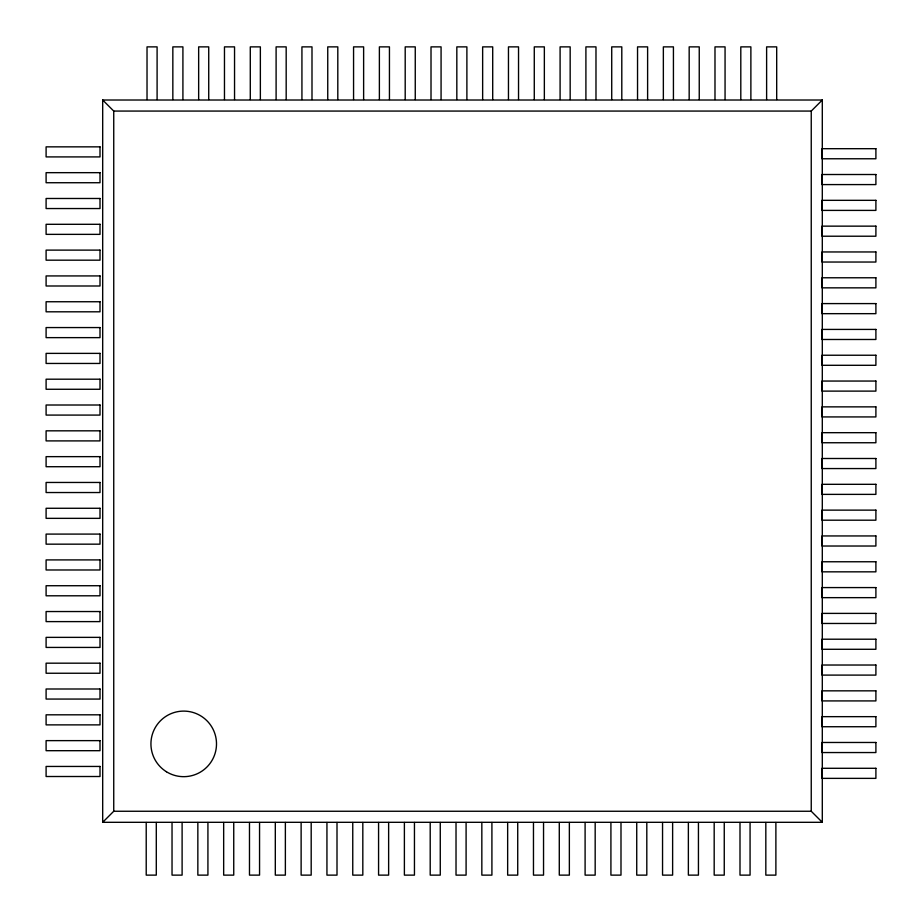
<?xml version="1.0" encoding="UTF-8"?>
<svg xmlns="http://www.w3.org/2000/svg" width="922" height="922" viewBox="0 0 922 922"><rect width="100%" height="100%" fill="white"/><g stroke="black" fill="none" stroke-linecap="round" stroke-linejoin="round"><path stroke-width="1.38" d="M822.297 822.309L811.245 811.256L811.245 111.066L822.297 100.014L822.297 822.309L102.688 822.309L102.688 100.014L822.297 100.014M102.688 822.309L113.74 811.256L113.74 111.066L102.688 100.014M113.74 111.066L811.245 111.066M113.74 811.256L811.245 811.256M776.693 99.518L776.693 46.872L766.62 46.872L766.62 99.518M775.886 822.482L775.886 875.128L765.825 875.128L765.825 822.482M750.877 99.518L750.877 46.872L740.804 46.872L740.804 99.518M750.07 822.482L750.07 875.128L739.997 875.128L739.997 822.482M725.061 99.518L725.061 46.872L714.988 46.872L714.988 99.518M724.254 822.482L724.254 875.128L714.181 875.128L714.181 822.482M699.245 99.518L699.245 46.872L689.172 46.872L689.172 99.518M698.438 822.482L698.438 875.128L688.365 875.128L688.365 822.482M673.429 99.518L673.429 46.872L663.356 46.872L663.356 99.518M672.622 822.482L672.622 875.128L662.549 875.128L662.549 822.482M647.613 99.518L647.613 46.872L637.54 46.872L637.54 99.518M646.806 822.482L646.806 875.128L636.733 875.128L636.733 822.482M621.797 99.518L621.797 46.872L611.724 46.872L611.724 99.518M620.99 822.482L620.99 875.128L610.917 875.128L610.917 822.482M595.981 99.518L595.981 46.872L585.908 46.872L585.908 99.518M595.174 822.482L595.174 875.128L585.101 875.128L585.101 822.482M570.165 99.518L570.165 46.872L560.092 46.872L560.092 99.518M569.358 822.482L569.358 875.128L559.285 875.128L559.285 822.482M544.349 99.518L544.349 46.872L534.276 46.872L534.276 99.518M543.542 822.482L543.542 875.128L533.469 875.128L533.469 822.482M518.533 99.518L518.533 46.872L508.46 46.872L508.46 99.518M517.726 822.482L517.726 875.128L507.653 875.128L507.653 822.482M492.705 99.518L492.705 46.872L482.644 46.872L482.644 99.518M491.91 822.482L491.91 875.128L481.837 875.128L481.837 822.482M466.889 99.518L466.889 46.872L456.828 46.872L456.828 99.518M466.094 822.482L466.094 875.128L456.021 875.128L456.021 822.482M441.073 99.518L441.073 46.872L431.012 46.872L431.012 99.518M440.267 822.482L440.267 875.128L430.205 875.128L430.205 822.482M415.257 99.518L415.257 46.872L405.196 46.872L405.196 99.518M414.451 822.482L414.451 875.128L404.389 875.128L404.389 822.482M389.441 99.518L389.441 46.872L379.38 46.872L379.38 99.518M388.635 822.482L388.635 875.128L378.573 875.128L378.573 822.482M363.625 99.518L363.625 46.872L353.564 46.872L353.564 99.518M362.819 822.482L362.819 875.128L352.757 875.128L352.757 822.482M337.809 99.518L337.809 46.872L327.748 46.872L327.748 99.518M337.003 822.482L337.003 875.128L326.941 875.128L326.941 822.482M311.993 99.518L311.993 46.872L301.932 46.872L301.932 99.518M311.187 822.482L311.187 875.128L301.125 875.128L301.125 822.482M286.177 99.518L286.177 46.872L276.104 46.872L276.104 99.518M285.371 822.482L285.371 875.128L275.309 875.128L275.309 822.482M260.361 99.518L260.361 46.872L250.288 46.872L250.288 99.518M259.555 822.482L259.555 875.128L249.482 875.128L249.482 822.482M234.545 99.518L234.545 46.872L224.472 46.872L224.472 99.518M233.739 822.482L233.739 875.128L223.666 875.128L223.666 822.482M208.729 99.518L208.729 46.872L198.656 46.872L198.656 99.518M207.923 822.482L207.923 875.128L197.85 875.128L197.85 822.482M182.913 99.518L182.913 46.872L172.84 46.872L172.84 99.518M182.107 822.482L182.107 875.128L172.034 875.128L172.034 822.482M157.097 99.518L157.097 46.872L147.024 46.872L147.024 99.518M156.291 822.482L156.291 875.128L146.218 875.128L146.218 822.482M100.002 146.852L46.1 146.852L46.1 156.913L100.002 156.913L100.002 146.852M875.9 148.696L821.998 148.696L821.998 158.768L875.9 158.768L875.9 148.696M100.002 172.668L46.1 172.668L46.1 182.729L100.002 182.729L100.002 172.668M875.9 174.512L821.998 174.512L821.998 184.584L875.9 184.584L875.9 174.512M100.002 198.484L46.1 198.484L46.1 208.545L100.002 208.545L100.002 198.484M875.9 200.328L821.998 200.328L821.998 210.4L875.9 210.4L875.9 200.328M100.002 224.3L46.1 224.3L46.1 234.361L100.002 234.361L100.002 224.3M875.9 226.144L821.998 226.144L821.998 236.216L875.9 236.216L875.9 226.144M100.002 250.116L46.1 250.116L46.1 260.177L100.002 260.177L100.002 250.116M875.9 251.96L821.998 251.96L821.998 262.032L875.9 262.032L875.9 251.96M100.002 275.932L46.1 275.932L46.1 285.993L100.002 285.993L100.002 275.932M875.9 277.776L821.998 277.776L821.998 287.848L875.9 287.848L875.9 277.776M100.002 301.748L46.1 301.748L46.1 311.809L100.002 311.809L100.002 301.748M875.9 303.592L821.998 303.592L821.998 313.664L875.9 313.664L875.9 303.592M100.002 327.564L46.1 327.564L46.1 337.636L100.002 337.636L100.002 327.564M875.9 329.419L821.998 329.419L821.998 339.48L875.9 339.48L875.9 329.419M100.002 353.38L46.1 353.38L46.1 363.452L100.002 363.452L100.002 353.38M875.9 355.235L821.998 355.235L821.998 365.296L875.9 365.296L875.9 355.235M100.002 379.196L46.1 379.196L46.1 389.268L100.002 389.268L100.002 379.196M875.9 381.051L821.998 381.051L821.998 391.112L875.9 391.112L875.9 381.051M100.002 405.012L46.1 405.012L46.1 415.084L100.002 415.084L100.002 405.012M875.9 406.867L821.998 406.867L821.998 416.928L875.9 416.928L875.9 406.867M100.002 430.828L46.1 430.828L46.1 440.9L100.002 440.9L100.002 430.828M875.9 432.683L821.998 432.683L821.998 442.744L875.9 442.744L875.9 432.683M100.002 456.644L46.1 456.644L46.1 466.716L100.002 466.716L100.002 456.644M875.9 458.499L821.998 458.499L821.998 468.56L875.9 468.56L875.9 458.499M100.002 482.46L46.1 482.46L46.1 492.532L100.002 492.532L100.002 482.46M875.9 484.315L821.998 484.315L821.998 494.376L875.9 494.376L875.9 484.315M100.002 508.276L46.1 508.276L46.1 518.348L100.002 518.348L100.002 508.276M875.9 510.131L821.998 510.131L821.998 520.192L875.9 520.192L875.9 510.131M100.002 534.092L46.1 534.092L46.1 544.164L100.002 544.164L100.002 534.092M875.9 535.947L821.998 535.947L821.998 546.02L875.9 546.02L875.9 535.947M100.002 559.908L46.1 559.908L46.1 569.98L100.002 569.98L100.002 559.908M875.9 561.763L821.998 561.763L821.998 571.836L875.9 571.836L875.9 561.763M100.002 585.724L46.1 585.724L46.1 595.796L100.002 595.796L100.002 585.724M875.9 587.579L821.998 587.579L821.998 597.652L875.9 597.652L875.9 587.579M100.002 611.54L46.1 611.54L46.1 621.612L100.002 621.612L100.002 611.54M875.9 613.395L821.998 613.395L821.998 623.468L875.9 623.468L875.9 613.395M100.002 637.367L46.1 637.367L46.1 647.428L100.002 647.428L100.002 637.367M875.9 639.211L821.998 639.211L821.998 649.284L875.9 649.284L875.9 639.211M100.002 663.183L46.1 663.183L46.1 673.244L100.002 673.244L100.002 663.183M875.9 665.027L821.998 665.027L821.998 675.1L875.9 675.1L875.9 665.027M100.002 688.999L46.1 688.999L46.1 699.06L100.002 699.06L100.002 688.999M875.9 690.843L821.998 690.843L821.998 700.916L875.9 700.916L875.9 690.843M100.002 714.815L46.1 714.815L46.1 724.876L100.002 724.876L100.002 714.815M875.9 716.659L821.998 716.659L821.998 726.732L875.9 726.732L875.9 716.659M100.002 740.631L46.1 740.631L46.1 750.692L100.002 750.692L100.002 740.631M875.9 742.475L821.998 742.475L821.998 752.548L875.9 752.548L875.9 742.475M100.002 766.447L46.1 766.447L46.1 776.508L100.002 776.508L100.002 766.447M875.9 768.291L821.998 768.291L821.998 778.364L875.9 778.364L875.9 768.291M166.433 771.749A32.789 32.789 0 0 0 216.486 744.93A32.789 32.789 0 0 0 168.23 714.988A32.789 32.789 0 0 0 166.433 771.749"/></g></svg>
